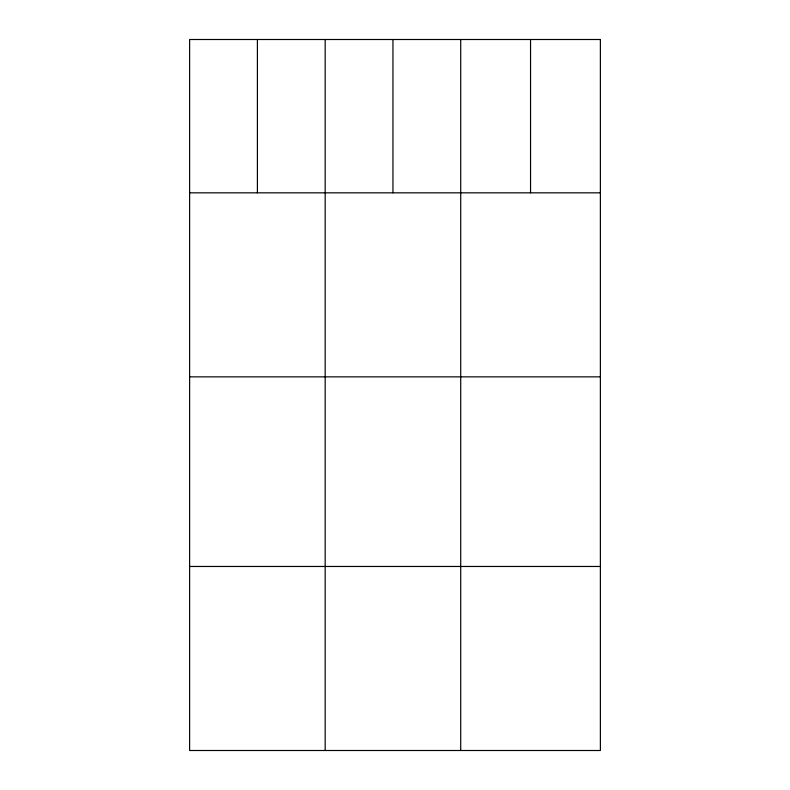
<?xml version="1.0" encoding="UTF-8"?>
<svg xmlns="http://www.w3.org/2000/svg" width="790" height="790" viewBox="0 0 790 790"><rect width="100%" height="100%" fill="white"/><g stroke="black" fill="none" stroke-linecap="round" stroke-linejoin="round"><path stroke-width="1.19" d="M189.62 192.829L600.38 192.829M189.62 376.86L600.38 376.86M189.62 566.47L600.38 566.47M530.544 39.5L530.544 192.829M460.718 39.5L460.718 750.5M392.946 39.5L392.946 192.829M325.174 39.5L325.174 750.5M257.402 39.5L257.402 192.829M600.38 39.5L189.62 39.5L189.62 750.5L600.38 750.5L600.38 39.5"/></g></svg>
